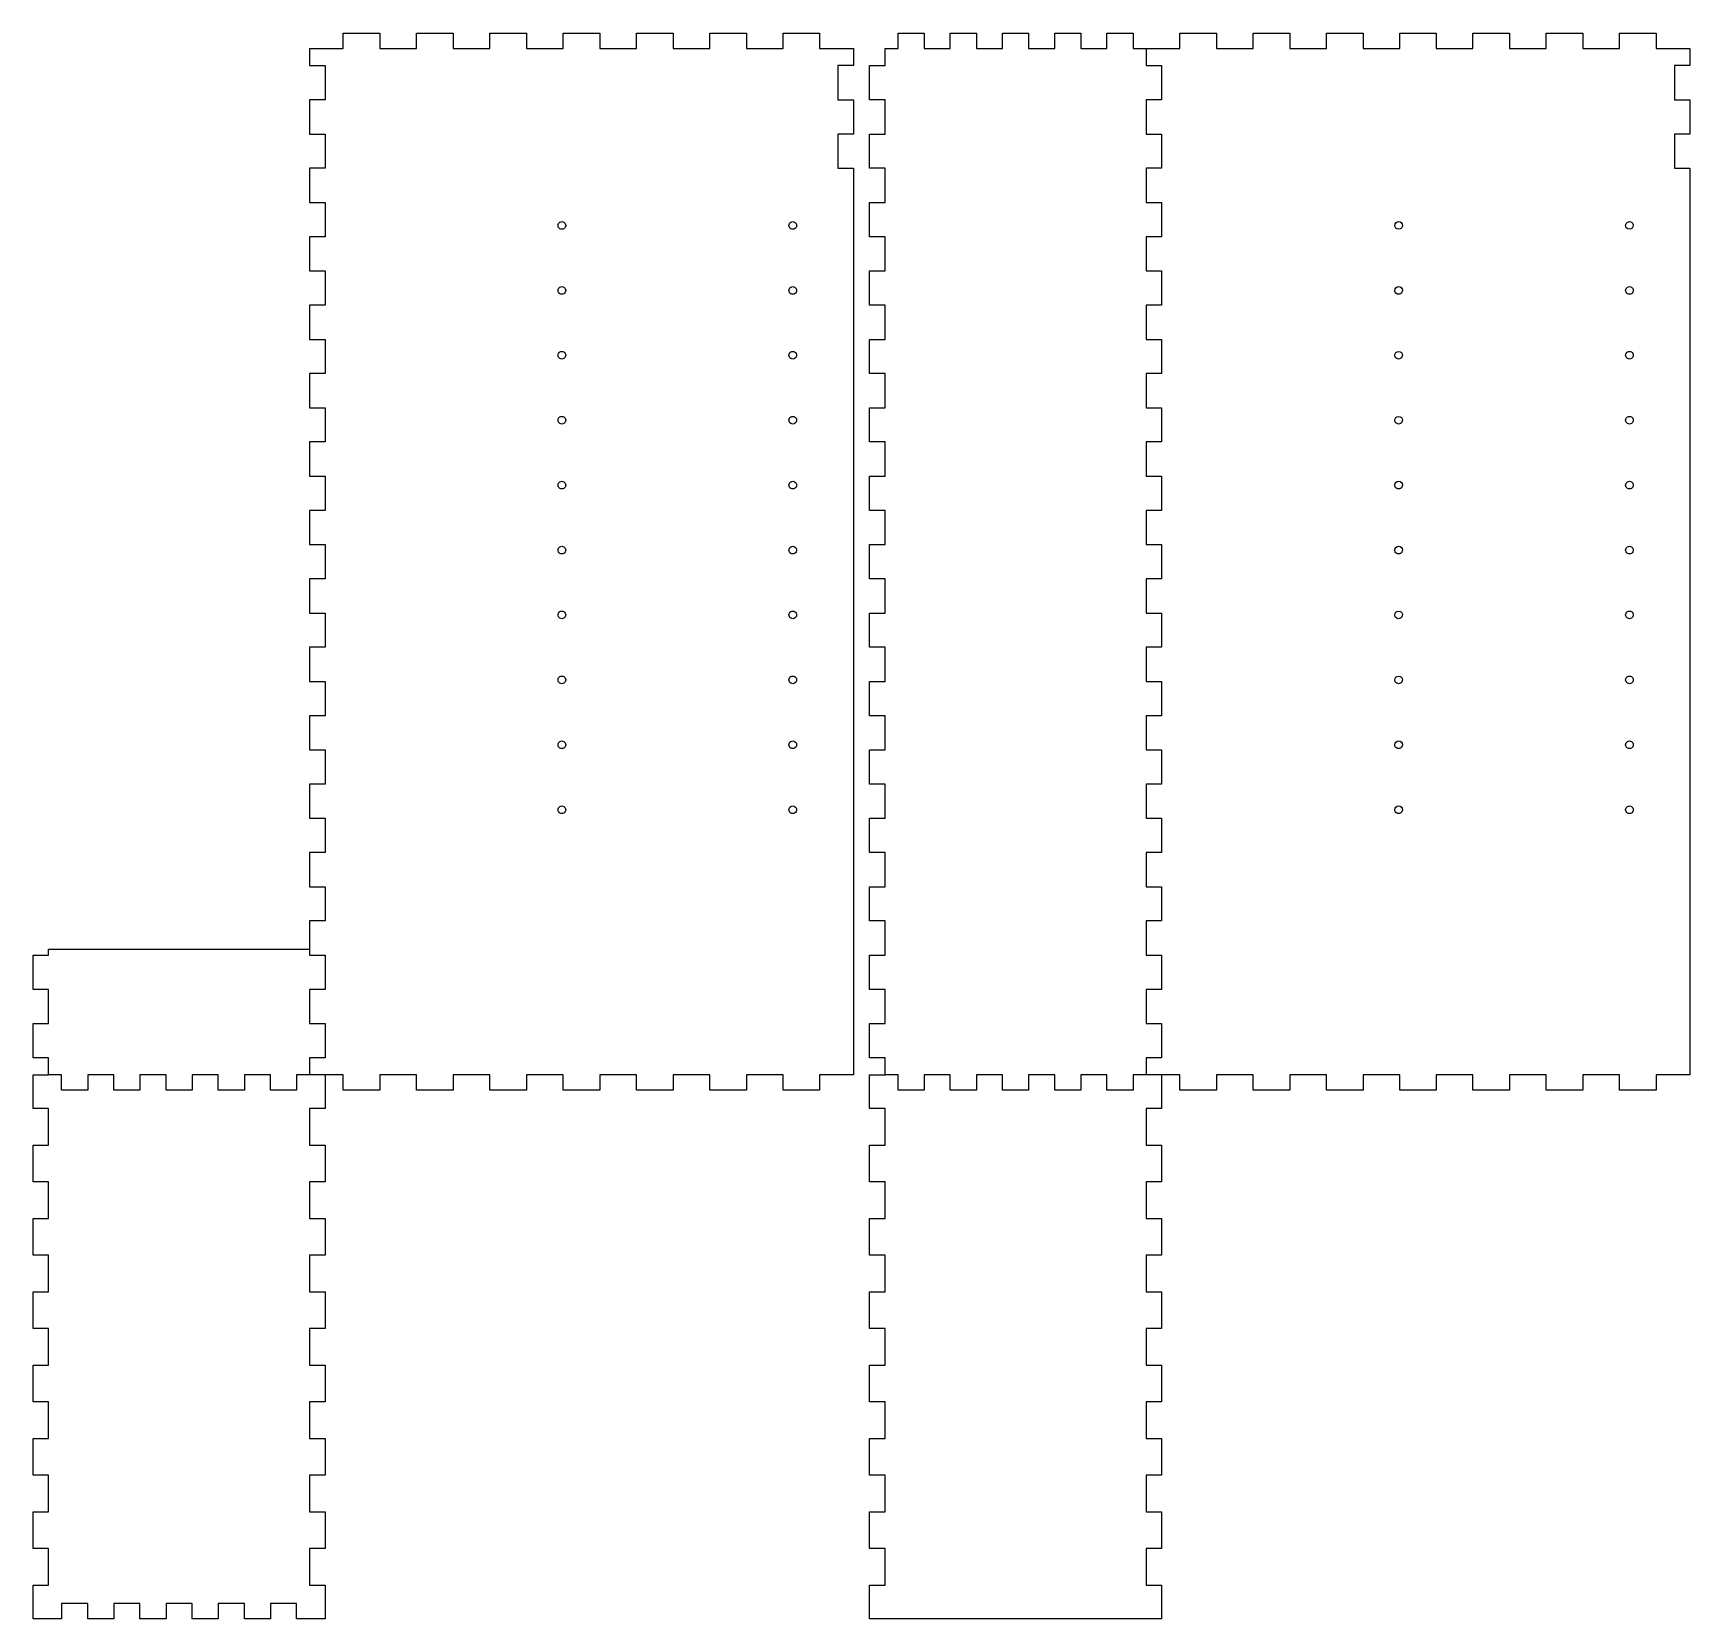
# Model space of a CAD drawing. Extents: x 28 to 1860, y 28 to 1780.
import ezdxf

# ---------------------------------------------------------------- set-up
doc = ezdxf.new("R2010")
doc.units = 0
doc.layers.add('Layer_1', color=7, linetype='CONTINUOUS')

msp = doc.modelspace()

# ---------------------------------------------------------------- linework, layer by layer
at = {"layer": 'Layer_1', "color": 5}
for points in [[(334.064023, 1763.291507), (371.319375, 1763.291507), (371.319375, 1780.299382), (411.814303, 1780.299382), (411.814303, 1763.291507), (452.30923, 1763.291507), (452.30923, 1780.299382), (492.803902, 1780.299382), (492.803902, 1763.291507), (533.298603, 1763.291507), (533.298603, 1780.299382), (573.793303, 1780.299382), (573.793303, 1763.291507), (614.288004, 1763.291507), (614.288004, 1780.299382), (654.782732, 1780.299382), (654.782732, 1763.291507), (695.277433, 1763.291507), (695.277433, 1780.299382), (735.772162, 1780.299382), (735.772162, 1763.291507), (776.266862, 1763.291507), (776.266862, 1780.299382), (816.761818, 1780.299382), (816.761818, 1763.291507), (857.256773, 1763.291507), (857.256773, 1780.299382), (897.751672, 1780.299382), (897.751672, 1763.291507), (935.007025, 1763.291507), (935.007025, 1744.393888), (917.999122, 1744.393888), (917.999122, 1706.598592), (935.007025, 1706.598592), (935.007025, 1668.803325), (917.999122, 1668.803325), (917.999122, 1631.008057), (935.007025, 1631.008057), (935.007025, 1621.700923), (935.007025, 629.433147), (897.751672, 629.433147), (897.751672, 612.425556), (857.256773, 612.425556), (857.256773, 629.433147), (816.761818, 629.433147), (816.761818, 612.425556), (776.266862, 612.425556), (776.266862, 629.433147), (735.772162, 629.433147), (735.772162, 612.425556), (695.277433, 612.425556), (695.277433, 629.433147), (654.782732, 629.433147), (654.782732, 612.425556), (614.288004, 612.425556), (614.288004, 629.433147), (573.793303, 629.433147), (573.793303, 612.425556), (533.298603, 612.425556), (533.298603, 629.433147), (492.803902, 629.433147), (492.803902, 612.425556), (452.30923, 612.425556), (452.30923, 629.433147), (411.814303, 629.433147), (411.814303, 612.425556), (371.319375, 612.425556), (371.319375, 629.433147), (351.071898, 629.433147), (334.064023, 629.433147)], [(1258.581951, 1763.291366), (1295.837304, 1763.291366), (1295.837304, 1780.29924), (1336.332231, 1780.29924), (1336.332231, 1763.291366), (1376.827186, 1763.291366), (1376.827186, 1780.29924), (1417.322114, 1780.29924), (1417.322114, 1763.291366), (1457.817069, 1763.291366), (1457.817069, 1780.29924), (1498.311997, 1780.29924), (1498.311997, 1763.291366), (1538.806924, 1763.291366), (1538.806924, 1780.29924), (1579.301879, 1780.29924), (1579.301879, 1763.291366), (1619.796807, 1763.291366), (1619.796807, 1780.29924), (1660.291762, 1780.29924), (1660.291762, 1763.291366), (1700.78669, 1763.291366), (1700.78669, 1780.29924), (1741.281645, 1780.29924), (1741.281645, 1763.291366), (1781.776572, 1763.291366), (1781.776572, 1780.29924), (1822.2715, 1780.29924), (1822.2715, 1763.291366), (1859.526852, 1763.291366), (1859.526852, 1744.393746), (1842.518977, 1744.393746), (1842.518977, 1706.59845), (1859.526852, 1706.59845), (1859.526852, 1668.803183), (1842.518977, 1668.803183), (1842.518977, 1631.007916), (1859.526852, 1631.007916), (1859.526852, 1621.700782), (1859.526852, 629.433147), (1822.2715, 629.433147), (1822.2715, 612.425273), (1781.776572, 612.425273), (1781.776572, 629.433147), (1741.281645, 629.433147), (1741.281645, 612.425273), (1700.78669, 612.425273), (1700.78669, 629.433147), (1660.291762, 629.433147), (1660.291762, 612.425273), (1619.796807, 612.425273), (1619.796807, 629.433147), (1579.301879, 629.433147), (1579.301879, 612.425273), (1538.806924, 612.425273), (1538.806924, 629.433147), (1498.311997, 629.433147), (1498.311997, 612.425273), (1457.817069, 612.425273), (1457.817069, 629.433147), (1417.322114, 629.433147), (1417.322114, 612.425273), (1376.827186, 612.425273), (1376.827186, 629.433147), (1336.332231, 629.433147), (1336.332231, 612.425273), (1295.837304, 612.425273), (1295.837304, 629.433147), (1275.589826, 629.433147), (1258.581951, 629.433147)], [(334.064023, 1763.291507), (334.064023, 1744.393888), (351.071898, 1744.393888), (351.071898, 1706.598592), (334.064023, 1706.598592), (334.064023, 1668.803325), (351.071898, 1668.803325), (351.071898, 1631.008057), (334.064023, 1631.008057), (334.064023, 1593.212762), (351.071898, 1593.212762), (351.071898, 1555.417494), (334.064023, 1555.417494), (334.064023, 1517.622227), (351.071898, 1517.622227), (351.071898, 1479.826931), (334.064023, 1479.826931), (334.064023, 1442.031664), (351.071898, 1442.031664), (351.071898, 1404.236368), (334.064023, 1404.236368), (334.064023, 1366.441101), (351.071898, 1366.441101), (351.071898, 1328.645834), (334.064023, 1328.645834), (334.064023, 1290.850566), (351.071898, 1290.850566), (351.071898, 1253.055271), (334.064023, 1253.055271), (334.064023, 1215.260003), (351.071898, 1215.260003), (351.071898, 1177.464736), (334.064023, 1177.464736), (334.064023, 1139.66944), (351.071898, 1139.66944), (351.071898, 1101.874173), (334.064023, 1101.874173), (334.064023, 1064.078906), (351.071898, 1064.078906), (351.071898, 1026.28361), (334.064023, 1026.28361), (334.064023, 988.488343), (351.071898, 988.488343), (351.071898, 950.693075), (334.064023, 950.693075), (334.064023, 912.897808), (351.071898, 912.897808), (351.071898, 875.102512), (334.064023, 875.102512), (334.064023, 837.307245), (351.071898, 837.307245), (351.071898, 799.511978), (334.064023, 799.511978), (334.064023, 761.716427), (351.071898, 761.716427), (351.071898, 723.921528), (334.064023, 723.921528), (334.064023, 686.126062), (351.071898, 686.126062), (351.071898, 648.33088), (334.064023, 648.33088), (334.064023, 629.433147), (319.635676, 629.433147), (319.635676, 612.425556), (290.778982, 612.425556), (290.778982, 629.433147), (261.922289, 629.433147), (261.922289, 612.425556), (233.065595, 612.425556), (233.065595, 629.433147), (204.208901, 629.433147), (204.208901, 612.425556), (175.352037, 612.425556), (175.352037, 629.433147), (146.495173, 629.433147), (146.495173, 612.425556), (117.638309, 612.425556), (117.638309, 629.433147), (88.781445, 629.433147), (88.781445, 612.425556), (59.924581, 612.425556), (59.924581, 629.433147), (45.496149, 629.433147)], [(45.496376, 629.433431), (45.496376, 648.331164), (28.48853, 648.331164), (28.48853, 686.126346), (45.496376, 686.126346), (45.496376, 723.921528), (28.48853, 723.921528), (28.48853, 761.716994), (45.496376, 761.716994), (45.496376, 768.189), (334.064278, 768.189)], [(28.48819, 612.425556), (28.48819, 629.433147), (45.496149, 629.433147)], [(351.071898, 629.433147), (351.071898, 592.177682), (334.064023, 592.177682), (334.064023, 551.682783), (351.071898, 551.682783), (351.071898, 511.187884), (334.064023, 511.187884), (334.064023, 470.693268), (351.071898, 470.693268), (351.071898, 430.198369), (334.064023, 430.198369), (334.064023, 389.70347), (351.071898, 389.70347), (351.071898, 349.208572), (334.064023, 349.208572), (334.064023, 308.713673), (351.071898, 308.713673), (351.071898, 268.218774), (334.064023, 268.218774), (334.064023, 227.723875), (351.071898, 227.723875), (351.071898, 187.228692), (334.064023, 187.228692), (334.064023, 146.733794), (351.071898, 146.733794), (351.071898, 106.238895), (334.064023, 106.238895), (334.064023, 65.743996), (351.071898, 65.743996), (351.071898, 28.48853), (319.635676, 28.48853), (319.635676, 45.496405), (290.778982, 45.496405), (290.778982, 28.48853), (261.922289, 28.48853), (261.922289, 45.496405), (233.065595, 45.496405), (233.065595, 28.48853), (204.208901, 28.48853), (204.208901, 45.496405), (175.352037, 45.496405), (175.352037, 28.48853), (146.495173, 28.48853), (146.495173, 45.496405), (117.638309, 45.496405), (117.638309, 28.48853), (88.781445, 28.48853), (88.781445, 45.496405), (59.924581, 45.496405), (59.924581, 28.48853), (28.48819, 28.48853), (28.48819, 65.743996), (45.496149, 65.743996), (45.496149, 106.238895), (28.48819, 106.238895), (28.48819, 146.733794), (45.496149, 146.733794), (45.496149, 187.228692), (28.48819, 187.228692), (28.48819, 227.723875), (45.496149, 227.723875), (45.496149, 268.218774), (28.48819, 268.218774), (28.48819, 308.713673), (45.496149, 308.713673), (45.496149, 349.208572), (28.48819, 349.208572), (28.48819, 389.70347), (45.496149, 389.70347), (45.496149, 430.198369), (28.48819, 430.198369), (28.48819, 470.693268), (45.496149, 470.693268), (45.496149, 511.187884), (28.48819, 511.187884), (28.48819, 551.682783), (45.496149, 551.682783), (45.496149, 592.177682), (28.48819, 592.177682), (28.48819, 612.425556)], [(953.007139, 612.425273), (953.007139, 629.433147), (970.015013, 629.433147)], [(1275.589826, 629.433147), (1275.589826, 592.177682), (1258.581951, 592.177682), (1258.581951, 551.682783), (1275.589826, 551.682783), (1275.589826, 511.187884), (1258.581951, 511.187884), (1258.581951, 470.692985), (1275.589826, 470.692985), (1275.589826, 430.198086), (1258.581951, 430.198086), (1258.581951, 389.703187), (1275.589826, 389.703187), (1275.589826, 349.208288), (1258.581951, 349.208288), (1258.581951, 308.713389), (1275.589826, 308.713389), (1275.589826, 268.21849), (1258.581951, 268.21849), (1258.581951, 227.723591), (1275.589826, 227.723591), (1275.589826, 187.228409), (1258.581951, 187.228409), (1258.581951, 146.73351), (1275.589826, 146.73351), (1275.589826, 106.238611), (1258.581951, 106.238611), (1258.581951, 65.743712), (1275.589826, 65.743712), (1275.589826, 28.488247), (953.007139, 28.488247), (953.007139, 65.743712), (970.015013, 65.743712), (970.015013, 106.238611), (953.007139, 106.238611), (953.007139, 146.73351), (970.015013, 146.73351), (970.015013, 187.228409), (953.007139, 187.228409), (953.007139, 227.723591), (970.015013, 227.723591), (970.015013, 268.21849), (953.007139, 268.21849), (953.007139, 308.713389), (970.015013, 308.713389), (970.015013, 349.208288), (953.007139, 349.208288), (953.007139, 389.703187), (970.015013, 389.703187), (970.015013, 430.198086), (953.007139, 430.198086), (953.007139, 470.692985), (970.015013, 470.692985), (970.015013, 511.187884), (953.007139, 511.187884), (953.007139, 551.682783), (970.015013, 551.682783), (970.015013, 592.177682), (953.007139, 592.177682), (953.007139, 612.425273)]]:
    msp.add_lwpolyline(points, dxfattribs=at)
msp.add_lwpolyline([(970.015013, 1763.291366), (984.44336, 1763.291366), (984.44336, 1780.29924), (1013.300054, 1780.29924), (1013.300054, 1763.291366), (1042.156748, 1763.291366), (1042.156748, 1780.29924), (1071.013441, 1780.29924), (1071.013441, 1763.291366), (1099.870135, 1763.291366), (1099.870135, 1780.29924), (1128.726829, 1780.29924), (1128.726829, 1763.291366), (1157.583523, 1763.291366), (1157.583523, 1780.29924), (1186.440217, 1780.29924), (1186.440217, 1763.291366), (1215.296911, 1763.291366), (1215.296911, 1780.29924), (1244.153604, 1780.29924), (1244.153604, 1763.291366), (1258.581951, 1763.291366), (1258.581951, 1744.393746), (1275.589826, 1744.393746), (1275.589826, 1706.59845), (1258.581951, 1706.59845), (1258.581951, 1668.803183), (1275.589826, 1668.803183), (1275.589826, 1631.007916), (1258.581951, 1631.007916), (1258.581951, 1593.21262), (1275.589826, 1593.21262), (1275.589826, 1555.417353), (1258.581951, 1555.417353), (1258.581951, 1517.622085), (1275.589826, 1517.622085), (1275.589826, 1479.82679), (1258.581951, 1479.82679), (1258.581951, 1442.031522), (1275.589826, 1442.031522), (1275.589826, 1404.236227), (1258.581951, 1404.236227), (1258.581951, 1366.440959), (1275.589826, 1366.440959), (1275.589826, 1328.645692), (1258.581951, 1328.645692), (1258.581951, 1290.850425), (1275.589826, 1290.850425), (1275.589826, 1253.055129), (1258.581951, 1253.055129), (1258.581951, 1215.259862), (1275.589826, 1215.259862), (1275.589826, 1177.464594), (1258.581951, 1177.464594), (1258.581951, 1139.669299), (1275.589826, 1139.669299), (1275.589826, 1101.874031), (1258.581951, 1101.874031), (1258.581951, 1064.078764), (1275.589826, 1064.078764), (1275.589826, 1026.283468), (1258.581951, 1026.283468), (1258.581951, 988.488201), (1275.589826, 988.488201), (1275.589826, 950.692934), (1258.581951, 950.692934), (1258.581951, 912.897638), (1275.589826, 912.897638), (1275.589826, 875.102371), (1258.581951, 875.102371), (1258.581951, 837.307103), (1275.589826, 837.307103), (1275.589826, 799.511808), (1258.581951, 799.511808), (1258.581951, 761.716427), (1275.589826, 761.716427), (1275.589826, 723.921245), (1258.581951, 723.921245), (1258.581951, 686.126062), (1275.589826, 686.126062), (1275.589826, 648.33088), (1258.581951, 648.33088), (1258.581951, 629.433147), (1244.153604, 629.433147), (1244.153604, 612.425273), (1215.296911, 612.425273), (1215.296911, 629.433147), (1186.440217, 629.433147), (1186.440217, 612.425273), (1157.583523, 612.425273), (1157.583523, 629.433147), (1128.726829, 629.433147), (1128.726829, 612.425273), (1099.870135, 612.425273), (1099.870135, 629.433147), (1071.013441, 629.433147), (1071.013441, 612.425273), (1042.156748, 612.425273), (1042.156748, 629.433147), (1013.300054, 629.433147), (1013.300054, 612.425273), (984.44336, 612.425273), (984.44336, 629.433147), (970.015013, 629.433147), (970.015013, 648.33088), (953.007139, 648.33088), (953.007139, 686.126062), (970.015013, 686.126062), (970.015013, 723.921245), (953.007139, 723.921245), (953.007139, 761.716427), (970.015013, 761.716427), (970.015013, 799.511808), (953.007139, 799.511808), (953.007139, 837.307103), (970.015013, 837.307103), (970.015013, 875.102371), (953.007139, 875.102371), (953.007139, 912.897638), (970.015013, 912.897638), (970.015013, 950.692934), (953.007139, 950.692934), (953.007139, 988.488201), (970.015013, 988.488201), (970.015013, 1026.283468), (953.007139, 1026.283468), (953.007139, 1064.078764), (970.015013, 1064.078764), (970.015013, 1101.874031), (953.007139, 1101.874031), (953.007139, 1139.669299), (970.015013, 1139.669299), (970.015013, 1177.464594), (953.007139, 1177.464594), (953.007139, 1215.259862), (970.015013, 1215.259862), (970.015013, 1253.055129), (953.007139, 1253.055129), (953.007139, 1290.850425), (970.015013, 1290.850425), (970.015013, 1328.645692), (953.007139, 1328.645692), (953.007139, 1366.440959), (970.015013, 1366.440959), (970.015013, 1404.236227), (953.007139, 1404.236227), (953.007139, 1442.031522), (970.015013, 1442.031522), (970.015013, 1479.82679), (953.007139, 1479.82679), (953.007139, 1517.622085), (970.015013, 1517.622085), (970.015013, 1555.417353), (953.007139, 1555.417353), (953.007139, 1593.21262), (970.015013, 1593.21262), (970.015013, 1631.007916), (953.007139, 1631.007916), (953.007139, 1668.803183), (970.015013, 1668.803183), (970.015013, 1706.59845), (953.007139, 1706.59845), (953.007139, 1744.393746), (970.015013, 1744.393746)], close=True, dxfattribs=at)
at = {"layer": 'Layer_1', "color": 7}
for points in [[(617.081744, 1567.832846)], [(872.191625, 1567.832846)], [(1541.884922, 1567.832846)], [(1796.991361, 1567.832846)], [(617.081744, 1496.117556)], [(872.191625, 1496.117556)], [(1541.884922, 1496.117556)], [(1796.991333, 1496.117556)], [(617.081744, 1424.402095)], [(872.191625, 1424.402095)], [(1541.884922, 1424.402095)], [(1796.99122, 1424.402095)], [(617.081744, 1352.686436)], [(872.191625, 1352.686436)], [(1541.884922, 1352.686436)], [(1796.991192, 1352.686436)], [(617.081744, 1280.970976)], [(872.191625, 1280.970976)], [(1541.884922, 1280.970976)], [(1796.991192, 1280.970976)], [(617.081744, 1209.255515)], [(872.191256, 1209.255515)], [(1541.884922, 1209.255515)], [(1796.991107, 1209.255515)], [(617.081744, 1137.540055)], [(872.191256, 1137.540055)], [(1541.884922, 1137.540055)], [(1796.990965, 1137.540055)], [(617.081744, 1065.824594)], [(872.191256, 1065.824594)], [(1541.884922, 1065.824594)], [(1796.990937, 1065.824594)], [(617.081744, 994.108935)], [(872.191256, 994.108935)], [(1541.884922, 994.108935)], [(1796.990937, 994.108935)], [(617.081744, 922.393645)], [(872.191256, 922.393645)], [(1541.884922, 922.393645)], [(1796.990937, 922.393645)]]:
    msp.add_lwpolyline(points, close=True, dxfattribs=at)
for points in [[(608.630477, 1567.832846), (608.630477, 1569.340487), (609.435879, 1570.733605), (610.743294, 1571.487426)], [(610.743294, 1564.178266), (609.435879, 1564.932087), (608.630477, 1566.325205), (608.630477, 1567.832846)], [(610.743294, 1571.487426), (612.050709, 1572.241247), (613.661512, 1572.241247), (614.968927, 1571.487426)], [(614.968927, 1564.178266), (613.661512, 1563.424445), (612.050709, 1563.424445), (610.743294, 1564.178266)], [(614.968927, 1571.487426), (616.276343, 1570.733605), (617.081744, 1569.340487), (617.081744, 1567.832846)], [(617.081744, 1567.832846), (617.081744, 1566.325205), (616.276343, 1564.932087), (614.968927, 1564.178266)], [(863.740618, 1567.832846), (863.740618, 1569.340487), (864.545995, 1570.733605), (865.85337, 1571.487426)], [(865.85337, 1564.178266), (864.545995, 1564.932087), (863.740618, 1566.325205), (863.740618, 1567.832846)], [(865.85337, 1571.487426), (867.160745, 1572.241247), (868.771498, 1572.241247), (870.078873, 1571.487426)], [(870.078873, 1564.178266), (868.771498, 1563.424445), (867.160745, 1563.424445), (865.85337, 1564.178266)], [(870.078873, 1571.487426), (871.386249, 1570.733605), (872.191625, 1569.340487), (872.191625, 1567.832846)], [(872.191625, 1567.832846), (872.191625, 1566.325205), (871.386249, 1564.932087), (870.078873, 1564.178266)], [(1533.433656, 1567.832846), (1533.433657, 1570.163457), (1535.325537, 1572.052791), (1537.659289, 1572.052791)], [(1537.659289, 1563.612901), (1535.325537, 1563.612901), (1533.433657, 1565.502235), (1533.433656, 1567.832846)], [(1537.659289, 1572.052791), (1539.993041, 1572.052791), (1541.884922, 1570.163457), (1541.884922, 1567.832846)], [(1541.884922, 1567.832846), (1541.884922, 1565.502235), (1539.993041, 1563.612901), (1537.659289, 1563.612901)], [(1788.540549, 1567.832846), (1788.540549, 1569.340487), (1789.345907, 1570.733605), (1790.653252, 1571.487426)], [(1792.765955, 1563.612901), (1790.432328, 1563.612901), (1788.54055, 1565.502235), (1788.540549, 1567.832846)], [(1790.653252, 1571.487426), (1791.960598, 1572.241247), (1793.571313, 1572.241247), (1794.878658, 1571.487426)], [(1796.991361, 1567.832846), (1796.991361, 1565.502235), (1795.099582, 1563.612901), (1792.765955, 1563.612901)], [(1794.878658, 1571.487426), (1796.186004, 1570.733605), (1796.991361, 1569.340487), (1796.991361, 1567.832846)], [(608.630477, 1496.117556), (608.630477, 1497.625197), (609.435879, 1499.018315), (610.743294, 1499.772136)], [(610.743294, 1492.462975), (609.435879, 1493.216796), (608.630477, 1494.609914), (608.630477, 1496.117556)], [(610.743294, 1499.772136), (612.050709, 1500.525956), (613.661512, 1500.525956), (614.968927, 1499.772136)], [(614.968927, 1492.462975), (613.661512, 1491.709155), (612.050709, 1491.709155), (610.743294, 1492.462975)], [(614.968927, 1499.772136), (616.276343, 1499.018315), (617.081744, 1497.625197), (617.081744, 1496.117556)], [(617.081744, 1496.117556), (617.081744, 1494.609914), (616.276343, 1493.216796), (614.968927, 1492.462975)], [(863.740618, 1496.117556), (863.740618, 1497.625197), (864.545995, 1499.018315), (865.85337, 1499.772136)], [(865.85337, 1492.462975), (864.545995, 1493.216796), (863.740618, 1494.609914), (863.740618, 1496.117556)], [(865.85337, 1499.772136), (867.160745, 1500.525956), (868.771498, 1500.525956), (870.078873, 1499.772136)], [(870.078873, 1492.462975), (868.771498, 1491.709155), (867.160745, 1491.709155), (865.85337, 1492.462975)], [(870.078873, 1499.772136), (871.386249, 1499.018315), (872.191625, 1497.625197), (872.191625, 1496.117556)], [(872.191625, 1496.117556), (872.191625, 1494.609914), (871.386249, 1493.216796), (870.078873, 1492.462975)], [(1533.433656, 1496.117556), (1533.433656, 1498.448167), (1535.325537, 1500.337501), (1537.659289, 1500.337501)], [(1535.546473, 1492.462975), (1534.239057, 1493.216796), (1533.433656, 1494.609914), (1533.433656, 1496.117556)], [(1539.772106, 1492.462975), (1538.46469, 1491.709155), (1536.853888, 1491.709155), (1535.546473, 1492.462975)], [(1537.659289, 1500.337501), (1539.993042, 1500.337501), (1541.884922, 1498.448167), (1541.884922, 1496.117556)], [(1541.884922, 1496.117556), (1541.884922, 1494.609914), (1541.079521, 1493.216796), (1539.772106, 1492.462975)], [(1788.540521, 1496.117556), (1788.540521, 1497.625197), (1789.345879, 1499.018315), (1790.653224, 1499.772136)], [(1790.653224, 1492.462975), (1789.345879, 1493.216796), (1788.540521, 1494.609914), (1788.540521, 1496.117556)], [(1790.653224, 1499.772136), (1791.960569, 1500.525956), (1793.571285, 1500.525956), (1794.87863, 1499.772136)], [(1794.87863, 1492.462975), (1793.571285, 1491.709155), (1791.960569, 1491.709155), (1790.653224, 1492.462975)], [(1794.87863, 1499.772136), (1796.185976, 1499.018315), (1796.991333, 1497.625197), (1796.991333, 1496.117556)], [(1796.991333, 1496.117556), (1796.991333, 1494.609914), (1796.185976, 1493.216796), (1794.87863, 1492.462975)], [(610.743294, 1428.056675), (612.050709, 1428.810496), (613.661512, 1428.810496), (614.968927, 1428.056675)], [(865.85337, 1428.056675), (867.160745, 1428.810496), (868.771498, 1428.810496), (870.078873, 1428.056675)], [(1533.433656, 1424.402095), (1533.433656, 1426.732706), (1535.325537, 1428.62204), (1537.659289, 1428.62204)], [(1537.659289, 1428.62204), (1539.993042, 1428.62204), (1541.884922, 1426.732706), (1541.884922, 1424.402095)], [(1790.653111, 1428.056675), (1791.960456, 1428.810496), (1793.571172, 1428.810496), (1794.878517, 1428.056675)], [(608.630477, 1424.402095), (608.630477, 1425.909736), (609.435879, 1427.302855), (610.743294, 1428.056675)], [(610.743294, 1420.747515), (609.435879, 1421.501336), (608.630477, 1422.894454), (608.630477, 1424.402095)], [(614.968927, 1420.747515), (613.661512, 1419.993694), (612.050709, 1419.993694), (610.743294, 1420.747515)], [(614.968927, 1428.056675), (616.276343, 1427.302855), (617.081744, 1425.909736), (617.081744, 1424.402095)], [(617.081744, 1424.402095), (617.081744, 1422.894454), (616.276343, 1421.501336), (614.968927, 1420.747515)], [(863.740618, 1424.402095), (863.740618, 1425.909736), (864.545995, 1427.302855), (865.85337, 1428.056675)], [(865.85337, 1420.747515), (864.545995, 1421.501336), (863.740618, 1422.894454), (863.740618, 1424.402095)], [(870.078873, 1420.747515), (868.771498, 1419.993694), (867.160745, 1419.993694), (865.85337, 1420.747515)], [(870.078873, 1428.056675), (871.386249, 1427.302855), (872.191625, 1425.909736), (872.191625, 1424.402095)], [(872.191625, 1424.402095), (872.191625, 1422.894454), (871.386249, 1421.501336), (870.078873, 1420.747515)], [(1535.546473, 1420.747515), (1534.239057, 1421.501336), (1533.433656, 1422.894454), (1533.433656, 1424.402095)], [(1539.772106, 1420.747515), (1538.46469, 1419.993694), (1536.853888, 1419.993694), (1535.546473, 1420.747515)], [(1541.884922, 1424.402095), (1541.884922, 1422.894454), (1541.079521, 1421.501336), (1539.772106, 1420.747515)], [(1788.540407, 1424.402095), (1788.540407, 1425.909736), (1789.345765, 1427.302855), (1790.653111, 1428.056675)], [(1790.653111, 1420.747515), (1789.345765, 1421.501336), (1788.540407, 1422.894454), (1788.540407, 1424.402095)], [(1794.878517, 1420.747515), (1793.571172, 1419.993694), (1791.960456, 1419.993694), (1790.653111, 1420.747515)], [(1794.878517, 1428.056675), (1796.185862, 1427.302855), (1796.99122, 1425.909736), (1796.99122, 1424.402095)], [(1796.99122, 1424.402095), (1796.99122, 1422.894454), (1796.185862, 1421.501336), (1794.878517, 1420.747515)], [(608.630477, 1352.686436), (608.630477, 1354.194077), (609.435879, 1355.587196), (610.743294, 1356.341016)], [(610.743294, 1356.341016), (612.050709, 1357.094837), (613.661512, 1357.094837), (614.968927, 1356.341016)], [(614.968927, 1356.341016), (616.276343, 1355.587196), (617.081744, 1354.194077), (617.081744, 1352.686436)], [(863.740618, 1352.686436), (863.740618, 1354.194077), (864.545995, 1355.587196), (865.85337, 1356.341016)], [(865.85337, 1356.341016), (867.160745, 1357.094837), (868.771498, 1357.094837), (870.078873, 1356.341016)], [(870.078873, 1356.341016), (871.386249, 1355.587196), (872.191625, 1354.194077), (872.191625, 1352.686436)], [(1533.433656, 1352.686436), (1533.433656, 1355.017047), (1535.325537, 1356.906381), (1537.659289, 1356.906381)], [(1537.659289, 1356.906381), (1539.993042, 1356.906381), (1541.884922, 1355.017047), (1541.884922, 1352.686436)], [(1788.540379, 1352.686436), (1788.540379, 1354.194077), (1789.345737, 1355.587196), (1790.653082, 1356.341016)], [(1790.653082, 1356.341016), (1791.960427, 1357.094837), (1793.571143, 1357.094837), (1794.878489, 1356.341016)], [(1794.878489, 1356.341016), (1796.185834, 1355.587196), (1796.991192, 1354.194077), (1796.991192, 1352.686436)], [(610.743294, 1349.031856), (609.435879, 1349.785677), (608.630477, 1351.178795), (608.630477, 1352.686436)], [(614.968927, 1349.031856), (613.661512, 1348.278035), (612.050709, 1348.278035), (610.743294, 1349.031856)], [(617.081744, 1352.686436), (617.081744, 1351.178795), (616.276343, 1349.785677), (614.968927, 1349.031856)], [(865.85337, 1349.031856), (864.545995, 1349.785677), (863.740618, 1351.178795), (863.740618, 1352.686436)], [(870.078873, 1349.031856), (868.771498, 1348.278035), (867.160745, 1348.278035), (865.85337, 1349.031856)], [(872.191625, 1352.686436), (872.191625, 1351.178795), (871.386249, 1349.785677), (870.078873, 1349.031856)], [(1535.546473, 1349.031856), (1534.239057, 1349.785677), (1533.433656, 1351.178795), (1533.433656, 1352.686436)], [(1539.772106, 1349.031856), (1538.46469, 1348.278035), (1536.853888, 1348.278035), (1535.546473, 1349.031856)], [(1541.884922, 1352.686436), (1541.884922, 1351.178795), (1541.079521, 1349.785677), (1539.772106, 1349.031856)], [(1790.653082, 1349.031856), (1789.345737, 1349.785677), (1788.540379, 1351.178795), (1788.540379, 1352.686436)], [(1794.878489, 1349.031856), (1793.571143, 1348.278035), (1791.960427, 1348.278035), (1790.653082, 1349.031856)], [(1796.991192, 1352.686436), (1796.991192, 1351.178795), (1796.185834, 1349.785677), (1794.878489, 1349.031856)], [(608.630477, 1280.970976), (608.630477, 1282.478617), (609.435879, 1283.871735), (610.743294, 1284.625556)], [(610.743294, 1284.625556), (612.050709, 1285.379376), (613.661512, 1285.379376), (614.968927, 1284.625556)], [(614.968927, 1284.625556), (616.276343, 1283.871735), (617.081744, 1282.478617), (617.081744, 1280.970976)], [(863.740618, 1280.970976), (863.740618, 1282.478617), (864.545995, 1283.871735), (865.85337, 1284.625556)], [(865.85337, 1284.625556), (867.160745, 1285.379376), (868.771498, 1285.379376), (870.078873, 1284.625556)], [(870.078873, 1284.625556), (871.386249, 1283.871735), (872.191625, 1282.478617), (872.191625, 1280.970976)], [(1533.433656, 1280.970976), (1533.433656, 1283.301587), (1535.325537, 1285.190921), (1537.659289, 1285.190921)], [(1537.659289, 1285.190921), (1539.993042, 1285.190921), (1541.884922, 1283.301587), (1541.884922, 1280.970976)], [(1788.540379, 1280.970976), (1788.540379, 1282.478617), (1789.345737, 1283.871735), (1790.653082, 1284.625556)], [(1790.653082, 1284.625556), (1791.960427, 1285.379376), (1793.571143, 1285.379376), (1794.878489, 1284.625556)], [(1794.878489, 1284.625556), (1796.185834, 1283.871735), (1796.991192, 1282.478617), (1796.991192, 1280.970976)], [(610.743294, 1277.316395), (609.435879, 1278.070216), (608.630477, 1279.463334), (608.630477, 1280.970976)], [(614.968927, 1277.316395), (613.661512, 1276.562575), (612.050709, 1276.562575), (610.743294, 1277.316395)], [(617.081744, 1280.970976), (617.081744, 1279.463334), (616.276343, 1278.070216), (614.968927, 1277.316395)], [(865.85337, 1277.316395), (864.545995, 1278.070216), (863.740618, 1279.463334), (863.740618, 1280.970976)], [(870.078873, 1277.316395), (868.771498, 1276.562575), (867.160745, 1276.562575), (865.85337, 1277.316395)], [(872.191625, 1280.970976), (872.191625, 1279.463334), (871.386249, 1278.070216), (870.078873, 1277.316395)], [(1535.546473, 1277.316395), (1534.239057, 1278.070216), (1533.433656, 1279.463334), (1533.433656, 1280.970976)], [(1539.772106, 1277.316395), (1538.46469, 1276.562575), (1536.853888, 1276.562575), (1535.546473, 1277.316395)], [(1541.884922, 1280.970976), (1541.884922, 1279.463334), (1541.079521, 1278.070216), (1539.772106, 1277.316395)], [(1790.653082, 1277.316395), (1789.345737, 1278.070216), (1788.540379, 1279.463334), (1788.540379, 1280.970976)], [(1794.878489, 1277.316395), (1793.571143, 1276.562575), (1791.960427, 1276.562575), (1790.653082, 1277.316395)], [(1796.991192, 1280.970976), (1796.991192, 1279.463334), (1796.185834, 1278.070216), (1794.878489, 1277.316395)], [(608.630477, 1209.255515), (608.630477, 1210.763156), (609.435879, 1212.156275), (610.743294, 1212.910095)], [(610.743294, 1205.600935), (609.435879, 1206.354756), (608.630477, 1207.747874), (608.630477, 1209.255515)], [(610.743294, 1212.910095), (612.050709, 1213.663916), (613.661512, 1213.663916), (614.968927, 1212.910095)], [(614.968927, 1212.910095), (616.276343, 1212.156275), (617.081744, 1210.763156), (617.081744, 1209.255515)], [(617.081744, 1209.255515), (617.081744, 1207.747874), (616.276343, 1206.354756), (614.968927, 1205.600935)], [(863.74025, 1209.255515), (863.74025, 1210.763156), (864.545626, 1212.156275), (865.853002, 1212.910095)], [(865.853002, 1205.600935), (864.545626, 1206.354756), (863.74025, 1207.747874), (863.74025, 1209.255515)], [(865.853002, 1212.910095), (867.160377, 1213.663916), (868.77113, 1213.663916), (870.078505, 1212.910095)], [(870.078505, 1212.910095), (871.38588, 1212.156275), (872.191256, 1210.763156), (872.191256, 1209.255515)], [(872.191256, 1209.255515), (872.191256, 1207.747874), (871.38588, 1206.354756), (870.078505, 1205.600935)], [(1533.433656, 1209.255515), (1533.433656, 1211.586126), (1535.325537, 1213.47546), (1537.659289, 1213.47546)], [(1535.546473, 1205.600935), (1534.239057, 1206.354756), (1533.433656, 1207.747874), (1533.433656, 1209.255515)], [(1537.659289, 1213.47546), (1539.993042, 1213.47546), (1541.884922, 1211.586126), (1541.884922, 1209.255515)], [(1541.884922, 1209.255515), (1541.884922, 1207.747874), (1541.079521, 1206.354756), (1539.772106, 1205.600935)], [(1788.540294, 1209.255515), (1788.540294, 1210.763156), (1789.345652, 1212.156275), (1790.652997, 1212.910095)], [(1790.652997, 1205.600935), (1789.345652, 1206.354756), (1788.540294, 1207.747874), (1788.540294, 1209.255515)], [(1790.652997, 1212.910095), (1791.960342, 1213.663916), (1793.571058, 1213.663916), (1794.878403, 1212.910095)], [(1794.878403, 1212.910095), (1796.185749, 1212.156275), (1796.991107, 1210.763156), (1796.991107, 1209.255515)], [(1796.991107, 1209.255515), (1796.991107, 1207.747874), (1796.185749, 1206.354756), (1794.878403, 1205.600935)], [(614.968927, 1205.600935), (613.661512, 1204.847114), (612.050709, 1204.847114), (610.743294, 1205.600935)], [(870.078505, 1205.600935), (868.77113, 1204.847114), (867.160377, 1204.847114), (865.853002, 1205.600935)], [(1539.772106, 1205.600935), (1538.46469, 1204.847114), (1536.853888, 1204.847114), (1535.546473, 1205.600935)], [(1794.878403, 1205.600935), (1793.571058, 1204.847114), (1791.960342, 1204.847114), (1790.652997, 1205.600935)], [(608.630477, 1137.540055), (608.630477, 1139.047696), (609.435879, 1140.440814), (610.743294, 1141.194635)], [(610.743294, 1133.885474), (609.435879, 1134.639295), (608.630477, 1136.032413), (608.630477, 1137.540055)], [(610.743294, 1141.194635), (612.050709, 1141.948455), (613.661512, 1141.948455), (614.968927, 1141.194635)], [(614.968927, 1141.194635), (616.276343, 1140.440814), (617.081744, 1139.047696), (617.081744, 1137.540055)], [(617.081744, 1137.540055), (617.081744, 1136.032413), (616.276343, 1134.639295), (614.968927, 1133.885474)], [(863.74025, 1137.540055), (863.74025, 1139.047696), (864.545626, 1140.440814), (865.853002, 1141.194635)], [(865.853002, 1133.885474), (864.545626, 1134.639295), (863.74025, 1136.032413), (863.74025, 1137.540055)], [(865.853002, 1141.194635), (867.160377, 1141.948455), (868.77113, 1141.948455), (870.078505, 1141.194635)], [(870.078505, 1141.194635), (871.38588, 1140.440814), (872.191256, 1139.047696), (872.191256, 1137.540055)], [(872.191256, 1137.540055), (872.191256, 1136.032413), (871.38588, 1134.639295), (870.078505, 1133.885474)], [(1533.433656, 1137.540055), (1533.433656, 1139.870666), (1535.325537, 1141.76), (1537.659289, 1141.76)], [(1535.546473, 1133.885474), (1534.239057, 1134.639295), (1533.433656, 1136.032413), (1533.433656, 1137.540055)], [(1537.659289, 1141.76), (1539.993042, 1141.76), (1541.884922, 1139.870666), (1541.884922, 1137.540055)], [(1541.884922, 1137.540055), (1541.884922, 1136.032413), (1541.079521, 1134.639295), (1539.772106, 1133.885474)], [(1788.540152, 1137.540055), (1788.540152, 1139.047696), (1789.34551, 1140.440814), (1790.652855, 1141.194635)], [(1790.652855, 1133.885474), (1789.34551, 1134.639295), (1788.540152, 1136.032413), (1788.540152, 1137.540055)], [(1790.652855, 1141.194635), (1791.960201, 1141.948455), (1793.570916, 1141.948455), (1794.878262, 1141.194635)], [(1794.878262, 1141.194635), (1796.185607, 1140.440814), (1796.990965, 1139.047696), (1796.990965, 1137.540055)], [(1796.990965, 1137.540055), (1796.990965, 1136.032413), (1796.185607, 1134.639295), (1794.878262, 1133.885474)], [(614.968927, 1133.885474), (613.661512, 1133.131654), (612.050709, 1133.131654), (610.743294, 1133.885474)], [(870.078505, 1133.885474), (868.77113, 1133.131654), (867.160377, 1133.131654), (865.853002, 1133.885474)], [(1539.772106, 1133.885474), (1538.46469, 1133.131654), (1536.853888, 1133.131654), (1535.546473, 1133.885474)], [(1794.878262, 1133.885474), (1793.570916, 1133.131654), (1791.960201, 1133.131654), (1790.652855, 1133.885474)], [(608.630477, 1065.824594), (608.630477, 1067.332235), (609.435879, 1068.725354), (610.743294, 1069.479174)], [(610.743294, 1062.170014), (609.435879, 1062.923835), (608.630477, 1064.316953), (608.630477, 1065.824594)], [(610.743294, 1069.479174), (612.050709, 1070.232995), (613.661512, 1070.232995), (614.968927, 1069.479174)], [(614.968927, 1062.170014), (613.661512, 1061.416193), (612.050709, 1061.416193), (610.743294, 1062.170014)], [(614.968927, 1069.479174), (616.276343, 1068.725354), (617.081744, 1067.332235), (617.081744, 1065.824594)], [(617.081744, 1065.824594), (617.081744, 1064.316953), (616.276343, 1062.923835), (614.968927, 1062.170014)], [(863.74025, 1065.824594), (863.74025, 1067.332235), (864.545626, 1068.725354), (865.853002, 1069.479174)], [(865.853002, 1062.170014), (864.545626, 1062.923835), (863.74025, 1064.316953), (863.74025, 1065.824594)], [(865.853002, 1069.479174), (867.160377, 1070.232995), (868.77113, 1070.232995), (870.078505, 1069.479174)], [(870.078505, 1062.170014), (868.77113, 1061.416193), (867.160377, 1061.416193), (865.853002, 1062.170014)], [(870.078505, 1069.479174), (871.38588, 1068.725354), (872.191256, 1067.332235), (872.191256, 1065.824594)], [(872.191256, 1065.824594), (872.191256, 1064.316953), (871.38588, 1062.923835), (870.078505, 1062.170014)], [(1533.433656, 1065.824594), (1533.433656, 1068.155205), (1535.325537, 1070.044539), (1537.659289, 1070.044539)], [(1535.546473, 1062.170014), (1534.239057, 1062.923835), (1533.433656, 1064.316953), (1533.433656, 1065.824594)], [(1539.772106, 1062.170014), (1538.46469, 1061.416193), (1536.853888, 1061.416193), (1535.546473, 1062.170014)], [(1537.659289, 1070.044539), (1539.993042, 1070.044539), (1541.884922, 1068.155205), (1541.884922, 1065.824594)], [(1541.884922, 1065.824594), (1541.884922, 1064.316953), (1541.079521, 1062.923835), (1539.772106, 1062.170014)], [(1788.540124, 1065.824594), (1788.540124, 1067.332235), (1789.345482, 1068.725354), (1790.652827, 1069.479174)], [(1790.652827, 1062.170014), (1789.345482, 1062.923835), (1788.540124, 1064.316953), (1788.540124, 1065.824594)], [(1790.652827, 1069.479174), (1791.960172, 1070.232995), (1793.570888, 1070.232995), (1794.878233, 1069.479174)], [(1794.878233, 1062.170014), (1793.570888, 1061.416193), (1791.960172, 1061.416193), (1790.652827, 1062.170014)], [(1794.878233, 1069.479174), (1796.185579, 1068.725354), (1796.990937, 1067.332235), (1796.990937, 1065.824594)], [(1796.990937, 1065.824594), (1796.990937, 1064.316953), (1796.185579, 1062.923835), (1794.878233, 1062.170014)], [(608.630477, 994.108935), (608.630477, 995.616576), (609.435879, 997.009695), (610.743294, 997.763515)], [(610.743294, 990.454355), (609.435879, 991.208176), (608.630477, 992.601294), (608.630477, 994.108935)], [(610.743294, 997.763515), (612.050709, 998.517336), (613.661512, 998.517336), (614.968927, 997.763515)], [(614.968927, 990.454355), (613.661512, 989.700534), (612.050709, 989.700534), (610.743294, 990.454355)], [(614.968927, 997.763515), (616.276343, 997.009695), (617.081744, 995.616576), (617.081744, 994.108935)], [(617.081744, 994.108935), (617.081744, 992.601294), (616.276343, 991.208176), (614.968927, 990.454355)], [(863.74025, 994.108935), (863.74025, 995.616576), (864.545626, 997.009695), (865.853002, 997.763515)], [(865.853002, 990.454355), (864.545626, 991.208176), (863.74025, 992.601294), (863.74025, 994.108935)], [(865.853002, 997.763515), (867.160377, 998.517336), (868.77113, 998.517336), (870.078505, 997.763515)], [(870.078505, 990.454355), (868.77113, 989.700534), (867.160377, 989.700534), (865.853002, 990.454355)], [(870.078505, 997.763515), (871.38588, 997.009695), (872.191256, 995.616576), (872.191256, 994.108935)], [(872.191256, 994.108935), (872.191256, 992.601294), (871.38588, 991.208176), (870.078505, 990.454355)], [(1533.433656, 994.108935), (1533.433656, 996.439546), (1535.325537, 998.32888), (1537.659289, 998.32888)], [(1535.546473, 990.454355), (1534.239057, 991.208176), (1533.433656, 992.601294), (1533.433656, 994.108935)], [(1539.772106, 990.454355), (1538.46469, 989.700534), (1536.853888, 989.700534), (1535.546473, 990.454355)], [(1537.659289, 998.32888), (1539.993042, 998.32888), (1541.884922, 996.439546), (1541.884922, 994.108935)], [(1541.884922, 994.108935), (1541.884922, 992.601294), (1541.079521, 991.208176), (1539.772106, 990.454355)], [(1788.540124, 994.108935), (1788.540124, 995.616576), (1789.345482, 997.009695), (1790.652827, 997.763515)], [(1790.652827, 990.454355), (1789.345482, 991.208176), (1788.540124, 992.601294), (1788.540124, 994.108935)], [(1790.652827, 997.763515), (1791.960172, 998.517336), (1793.570888, 998.517336), (1794.878233, 997.763515)], [(1794.878233, 990.454355), (1793.570888, 989.700534), (1791.960172, 989.700534), (1790.652827, 990.454355)], [(1794.878233, 997.763515), (1796.185579, 997.009695), (1796.990937, 995.616576), (1796.990937, 994.108935)], [(1796.990937, 994.108935), (1796.990937, 992.601294), (1796.185579, 991.208176), (1794.878233, 990.454355)], [(608.630477, 922.393645), (608.630477, 923.901286), (609.435879, 925.294404), (610.743294, 926.048225)], [(610.743294, 918.739065), (609.435879, 919.492885), (608.630477, 920.886003), (608.630477, 922.393645)], [(610.743294, 926.048225), (612.050709, 926.802045), (613.661512, 926.802045), (614.968927, 926.048225)], [(614.968927, 918.739065), (613.661512, 917.985244), (612.050709, 917.985244), (610.743294, 918.739065)], [(614.968927, 926.048225), (616.276343, 925.294404), (617.081744, 923.901286), (617.081744, 922.393645)], [(617.081744, 922.393645), (617.081744, 920.886003), (616.276343, 919.492885), (614.968927, 918.739065)], [(863.74025, 922.393645), (863.74025, 923.901286), (864.545626, 925.294404), (865.853002, 926.048225)], [(865.853002, 918.739065), (864.545626, 919.492885), (863.74025, 920.886003), (863.74025, 922.393645)], [(865.853002, 926.048225), (867.160377, 926.802045), (868.77113, 926.802045), (870.078505, 926.048225)], [(870.078505, 918.739065), (868.77113, 917.985244), (867.160377, 917.985244), (865.853002, 918.739065)], [(870.078505, 926.048225), (871.38588, 925.294404), (872.191256, 923.901286), (872.191256, 922.393645)], [(872.191256, 922.393645), (872.191256, 920.886003), (871.38588, 919.492885), (870.078505, 918.739065)], [(1533.433656, 922.393645), (1533.433656, 924.724256), (1535.325537, 926.61359), (1537.659289, 926.61359)], [(1535.546473, 918.739065), (1534.239057, 919.492885), (1533.433656, 920.886003), (1533.433656, 922.393645)], [(1539.772106, 918.739065), (1538.46469, 917.985244), (1536.853888, 917.985244), (1535.546473, 918.739065)], [(1537.659289, 926.61359), (1539.993042, 926.61359), (1541.884922, 924.724256), (1541.884922, 922.393645)], [(1541.884922, 922.393645), (1541.884922, 920.886003), (1541.079521, 919.492885), (1539.772106, 918.739065)], [(1788.540124, 922.393645), (1788.540124, 923.901286), (1789.345482, 925.294404), (1790.652827, 926.048225)], [(1790.652827, 918.739065), (1789.345482, 919.492885), (1788.540124, 920.886003), (1788.540124, 922.393645)], [(1790.652827, 926.048225), (1791.960172, 926.802045), (1793.570888, 926.802045), (1794.878233, 926.048225)], [(1794.878233, 918.739065), (1793.570888, 917.985244), (1791.960172, 917.985244), (1790.652827, 918.739065)], [(1794.878233, 926.048225), (1796.185579, 925.294404), (1796.990937, 923.901286), (1796.990937, 922.393645)], [(1796.990937, 922.393645), (1796.990937, 920.886003), (1796.185579, 919.492885), (1794.878233, 918.739065)]]:
    msp.add_open_spline(points, degree=3, dxfattribs=at)

doc.saveas('drawing.dxf')
